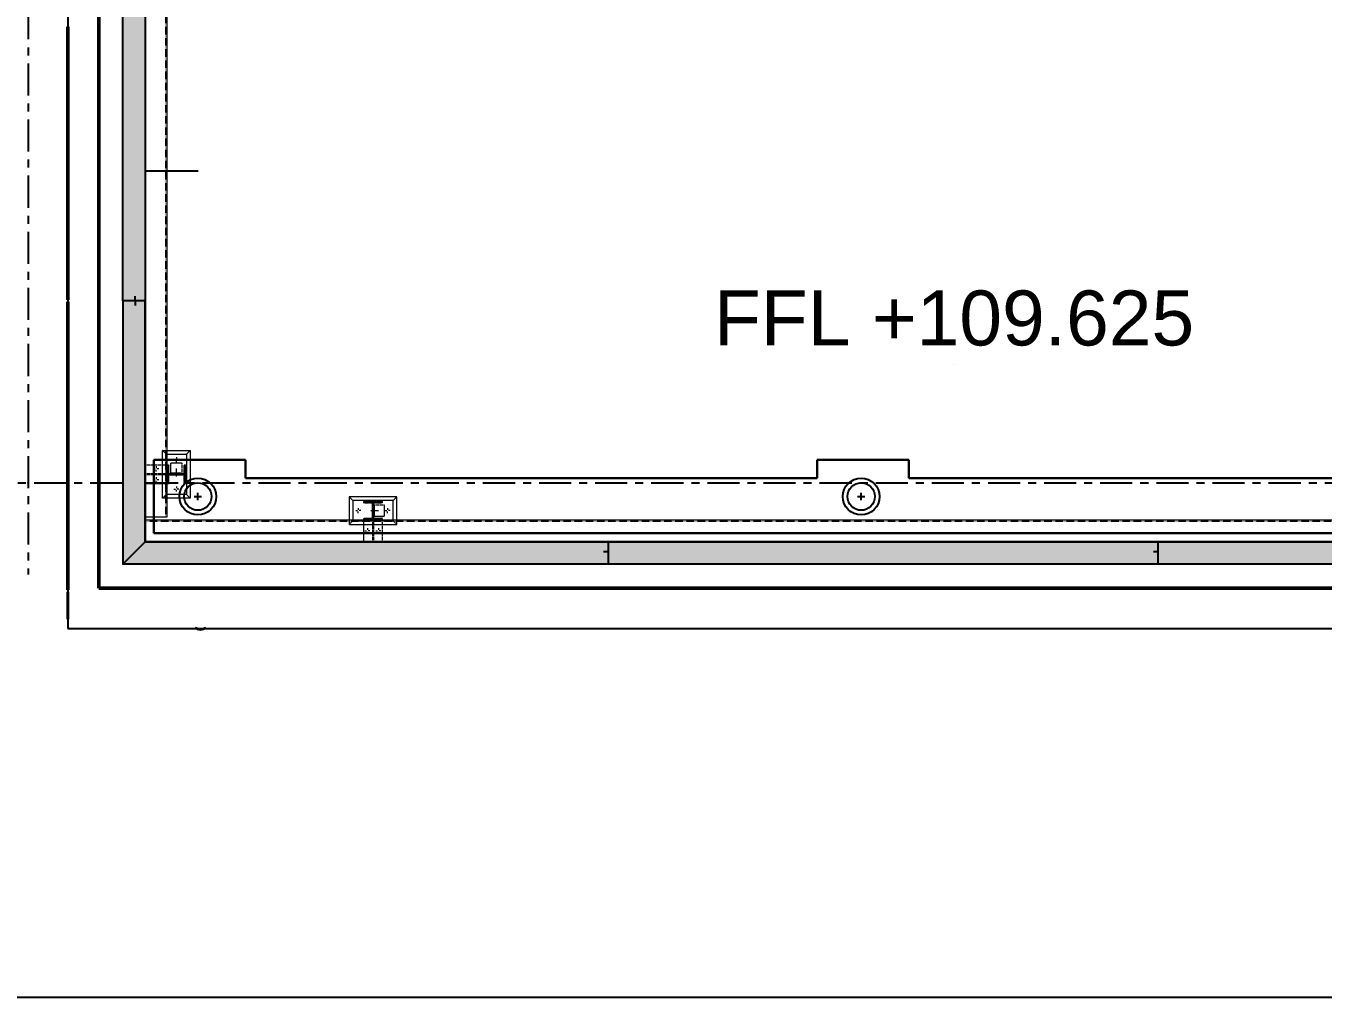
# Model space of a CAD drawing. Header units: millimetres. Extents: x -1379 to 1385823, y -4884429 to 548763.
# Drawn here: x 452591 to 459670, y -2347541 to -2342241 of the extents above; entities that cross this region are included whole.
import ezdxf
from ezdxf.enums import TextEntityAlignment as Align

# ---------------------------------------------------------------- set-up
doc = ezdxf.new("R2010")
doc.units = ezdxf.units.MM
doc.set_wipeout_variables(frame=1)
for name, pattern in [('CENTER', [50.8, 31.75, -6.35, 6.35, -6.35]), ('HIDDEN', [0.375, 0.25, -0.125]), ('TA_GL_000.70000', [1.925, 0.7, -0.175, 0.175, -0.175, 0.7]), ('XKITLINE00', [0]), ('XKITLINE02', [4, 2, -2])]:
    doc.linetypes.add(name, pattern=pattern)
for name, color, linetype in [('000 - 0_SYM_DWG_GRIDLINE_MAIN_COLOR_251', 7, 'Continuous'), ('000 - 0_SYM_DWG_SLOPE-SYM_TEXT_COLOR_3', 7, 'Continuous'), ('000 - CONCRETE_WALL_HATCH_', 7, 'Continuous'), ('000 - EXISTING_BUILDING_MAIN_COLOR_251', 7, 'Continuous'), ('000 - EXISTING_STEEL-STRUCTURE_CUT_COLOR_4', 7, 'Continuous'), ('000 - EXISTING_STEEL-STRUCTURE_HATCH_', 7, 'Continuous'), ('000 - EXISTING_STEEL-STRUCTURE_HIDDEN_', 7, 'HIDDEN'), ('000 - EXISTING_STEEL-STRUCTURE_MAIN_COLOR_1', 7, 'Continuous'), ('000 - EXISTING_STEEL-STRUCTURE_MAIN_COLOR_2', 7, 'Continuous'), ('000 - EXISTING_STEEL-STRUCTURE_MAIN_COLOR_3', 7, 'Continuous'), ('000 - EXISTING_STEEL-STRUCTURE_WIPEOUT_', 7, 'Continuous'), ('000 - GRID', 7, 'CENTER'), ('010 - ASPG_FLASHING_MAIN_COLOR_2', 7, 'Continuous'), ('010 - ASPG_FLASHING_MAIN_COLOR_4', 7, 'Continuous'), ('010 - ASPG_FLASHING_WIPEOUT_', 7, 'Continuous'), ('010 - ASPG_FLASING_WIPEOUT_', 7, 'Continuous')]:
    doc.layers.add(name, color=color, linetype=linetype)
doc.layers.add('000 - EXISTING_STEEL-STRUCTURE_DEF_SUB', color=7, linetype='Continuous', plot=False)
for name, color, linetype, lineweight in [('A-DETL-THIN', 7, 'Continuous', 25), ('A-FLOR-E', 7, 'Continuous', 35), ('A-GLAZ-CURT', 7, 'Continuous', 35), ('G-ANNO-SPOR', 7, 'Continuous', 9), ('WALL-E', 7, 'Continuous', 50)]:
    doc.layers.add(name, color=color, linetype=linetype, lineweight=lineweight)
doc.styles.add('ARIAL', font='arial.ttf')
doc.styles.add('Arial_2', font='arial.ttf', dxfattribs={"height": 3})
doc.styles.add('TA', font='', dxfattribs={"height": 4.5})
doc.styles.get('TA').set_extended_font_data('Cordia New')
pattern_1 = [(0, (0, 0), (3.96875, 7.9375), [0, -7.9375])]
pattern_2 = [(0, (0, 0), (19.84375, 39.6875), [0, -39.6875])]

# ---------------------------------------------------------------- blocks, each defined once
blk = doc.blocks.new('*U3054')
at = {"layer": '000 - EXISTING_STEEL-STRUCTURE_HIDDEN_', "color": 7, "linetype": 'XKITLINE00', "lineweight": 0}
for p, q in [((-1750, 50), (-1740.7, 50)), ((-1750, 50), (-1740.7, 50)), ((-1736, 64), (-1736, 54.7)), ((-1736, 64), (-1736, 54.7)), ((-1736, 36), (-1736, 45.3)), ((-1736, 36), (-1736, 45.3)), ((-1722, 50), (-1731.3, 50)), ((-1722, 50), (-1731.3, 50)), ((-1590, 50), (-1580.7, 50)), ((-1590, 50), (-1580.7, 50)), ((-1576, 64), (-1576, 54.7)), ((-1576, 64), (-1576, 54.7)), ((-1576, 36), (-1576, 45.3)), ((-1576, 36), (-1576, 45.3)), ((-1562, 50), (-1571.3, 50)), ((-1562, 50), (-1571.3, 50)), ((1562, 50), (1571.3, 50)), ((1562, 50), (1571.3, 50)), ((1576, 64), (1576, 54.7)), ((1576, 64), (1576, 54.7)), ((1576, 36), (1576, 45.3)), ((1576, 36), (1576, 45.3)), ((1590, 50), (1580.7, 50)), ((1590, 50), (1580.7, 50)), ((1722, 50), (1731.3, 50)), ((1722, 50), (1731.3, 50)), ((1736, 64), (1736, 54.7)), ((1736, 64), (1736, 54.7)), ((1736, 36), (1736, 45.3)), ((1736, 36), (1736, 45.3)), ((1750, 50), (1740.7, 50)), ((1750, 50), (1740.7, 50))]:
    blk.add_line(p, q, dxfattribs=at)
at = {"layer": '000 - EXISTING_STEEL-STRUCTURE_HIDDEN_', "color": 7, "linetype": 'XKITLINE02', "lineweight": 0}
for p, q in [((-1666.9, 50), (-1624, 50)), ((-1653, 57), (-1659, 57)), ((-1659, 57), (-1653, 57)), ((-1653, 43), (-1659, 43)), ((-1659, 43), (-1653, 43)), ((-1653, 69.5), (-1648, 69.5)), ((1666.9, 50), (1624, 50)), ((1653, 69.5), (1648, 69.5)), ((1653, 57), (1659, 57)), ((1659, 57), (1653, 57)), ((1653, 43), (1659, 43)), ((1659, 43), (1653, 43))]:
    blk.add_line(p, q, dxfattribs=at)
at = {"layer": '000 - EXISTING_STEEL-STRUCTURE_MAIN_COLOR_2', "color": 7, "lineweight": 0}
for p, q in [((-1786, 125), (-1766, 105)), ((-1526, 125), (-1546, 105)), ((1526, 125), (1546, 105)), ((1786, 125), (1766, 105))]:
    blk.add_line(p, q, dxfattribs=at)
at = {"color": 7}
blk.add_wipeout([(-1888.5, 0), (-1888.5, -125), (1888.5, -125), (1888.5, 0)], dxfattribs=at).dxf.layer = '000 - EXISTING_STEEL-STRUCTURE_WIPEOUT_'
at = {"layer": '000 - CONCRETE_WALL_HATCH_'}
h = blk.add_hatch(dxfattribs=at)
h.set_pattern_fill('ANSI32', scale=0.1)
h.set_pattern_definition([(45, (0, -0.0012), (-0.6735192, 0.6735192), []), (45, (0.449, -0.0012), (-0.6735192, 0.6735192), [])])
h.paths.add_polyline_path([(1706, 0), (1706, 8), (1659, 8), (1659, 92), (1706, 92), (1706, 100), (1606, 100), (1606, 92), (1653, 92), (1653, 8), (1606, 8), (1606, 0)])
at = {"layer": '000 - EXISTING_STEEL-STRUCTURE_CUT_COLOR_4', "color": 7, "lineweight": 0}
for points in [[(-1706, 0), (-1706, 8), (-1659, 8), (-1659, 92), (-1706, 92), (-1706, 100), (-1606, 100), (-1606, 92), (-1653, 92), (-1653, 8), (-1606, 8), (-1606, 0)], [(1706, 0), (1706, 8), (1659, 8), (1659, 92), (1706, 92), (1706, 100), (1606, 100), (1606, 92), (1653, 92), (1653, 8), (1606, 8), (1606, 0)]]:
    blk.add_lwpolyline(points, close=True, dxfattribs=at)
at = {"layer": '000 - EXISTING_STEEL-STRUCTURE_DEF_SUB', "color": 7}
blk.add_line((0, -168.2), (0, 168.2), dxfattribs=at)
at = {"layer": '000 - EXISTING_STEEL-STRUCTURE_HATCH_', "color": 7, "linetype": 'XKITLINE02', "lineweight": 0}
for p, q in [((1653, 0), (1653, -120)), ((1659, 0), (1659, -120)), ((-1659, 0), (-1659, -120)), ((-1653, 0), (-1653, -120))]:
    blk.add_line(p, q, dxfattribs=at)
for points in [[(1606, 0), (1606, -120), (1706, -120), (1706, 0)], [(-1606, 0), (-1606, -120), (-1706, -120), (-1706, 0)]]:
    blk.add_lwpolyline(points, dxfattribs=at)
at = {"layer": '000 - EXISTING_STEEL-STRUCTURE_HIDDEN_', "color": 7, "linetype": 'XKITLINE02', "lineweight": 0}
for p, q in [((1653, 80), (1653, 20)), ((1659, 80), (1659, 20)), ((-1653, 30.5), (-1648, 30.5)), ((1706, 0), (1606, 0)), ((1653, 30.5), (1648, 30.5)), ((1659, -30), (1653, -30))]:
    blk.add_line(p, q, dxfattribs=at)
at = {"layer": '000 - EXISTING_STEEL-STRUCTURE_HIDDEN_', "color": 7, "linetype": 'HIDDEN', "lineweight": 0, "ltscale": 5}
for p, q in [((1888.5, -8), (-1888.5, -8)), ((1888.5, -117), (-1888.5, -117))]:
    blk.add_line(p, q, dxfattribs=at)
at = {"layer": '000 - EXISTING_STEEL-STRUCTURE_HIDDEN_', "color": 7, "linetype": 'HIDDEN', "lineweight": 0, "ltscale": 2}
for p, q in [((-1766, -5), (-1786, -25)), ((-1546, -5), (-1526, -25)), ((1546, -5), (1526, -25)), ((1766, -5), (1786, -25))]:
    blk.add_line(p, q, dxfattribs=at)
at = {"layer": '000 - EXISTING_STEEL-STRUCTURE_HIDDEN_', "color": 7, "linetype": 'XKITLINE00', "lineweight": 0}
for p, q in [((-1700, -60), (-1690.7, -60)), ((-1686, -46), (-1686, -55.3)), ((-1686, -74), (-1686, -64.7)), ((-1672, -60), (-1681.3, -60)), ((-1659, -30), (-1653, -30)), ((-1640, -60), (-1630.7, -60)), ((-1626, -46), (-1626, -55.3)), ((-1626, -74), (-1626, -64.7)), ((-1612, -60), (-1621.3, -60)), ((1612, -60), (1621.3, -60)), ((1626, -46), (1626, -55.3)), ((1626, -74), (1626, -64.7)), ((1640, -60), (1630.7, -60)), ((1672, -60), (1681.3, -60)), ((1686, -46), (1686, -55.3)), ((1686, -74), (1686, -64.7)), ((1700, -60), (1690.7, -60))]:
    blk.add_line(p, q, dxfattribs=at)
at = {"layer": '000 - EXISTING_STEEL-STRUCTURE_HIDDEN_', "color": 7, "linetype": 'HIDDEN', "lineweight": 0, "ltscale": 2}
for points in [[(1786, 0), (1786, -25), (1526, -25), (1526, 0)], [(1766, 0), (1766, -5), (1546, -5), (1546, 0)], [(-1786, 0), (-1786, -25), (-1526, -25), (-1526, 0)], [(-1766, 0), (-1766, -5), (-1546, -5), (-1546, 0)]]:
    blk.add_lwpolyline(points, dxfattribs=at)
at = {"layer": '000 - EXISTING_STEEL-STRUCTURE_MAIN_COLOR_1', "color": 7, "linetype": 'XKITLINE02', "lineweight": 0}
for p, q in [((-1648, 20), (-1648, 80)), ((1648, 20), (1648, 80))]:
    blk.add_line(p, q, dxfattribs=at)
for points in [[(-1653, 20), (-1593, 20), (-1593, 80), (-1653, 80)], [(1653, 20), (1593, 20), (1593, 80), (1653, 80)]]:
    blk.add_lwpolyline(points, dxfattribs=at)
at = {"layer": '000 - EXISTING_STEEL-STRUCTURE_MAIN_COLOR_2', "color": 7, "lineweight": 0}
for points in [[(-1526, 0), (-1526, 125), (-1786, 125), (-1786, 0)], [(-1546, 0), (-1546, 105), (-1766, 105), (-1766, 0)], [(1526, 0), (1526, 125), (1786, 125), (1786, 0)], [(1546, 0), (1546, 105), (1766, 105), (1766, 0)]]:
    blk.add_lwpolyline(points, dxfattribs=at)
at = {"layer": '000 - EXISTING_STEEL-STRUCTURE_MAIN_COLOR_3', "color": 7, "lineweight": 0}
blk.add_lwpolyline([(-1888.5, 0), (-1888.5, -125), (1888.5, -125), (1888.5, 0), (-1888.5, 0)], close=True, dxfattribs=at)
blk = doc.blocks.new('*U2476')
at = {"layer": '000 - EXISTING_STEEL-STRUCTURE_HIDDEN_', "color": 7, "linetype": 'XKITLINE00', "lineweight": 0}
for p, q in [((7102.8, 50), (7112.1, 50)), ((7102.8, 50), (7112.1, 50)), ((7116.8, 64), (7116.8, 54.7)), ((7116.8, 64), (7116.8, 54.7)), ((7116.8, 36), (7116.8, 45.3)), ((7116.8, 36), (7116.8, 45.3)), ((7130.8, 50), (7121.5, 50)), ((7130.8, 50), (7121.5, 50)), ((7262.8, 50), (7272.1, 50)), ((7262.8, 50), (7272.1, 50)), ((7276.8, 64), (7276.8, 54.7)), ((7276.8, 64), (7276.8, 54.7)), ((7276.8, 36), (7276.8, 45.3)), ((7276.8, 36), (7276.8, 45.3)), ((7290.8, 50), (7281.5, 50)), ((7290.8, 50), (7281.5, 50))]:
    blk.add_line(p, q, dxfattribs=at)
at = {"layer": '000 - EXISTING_STEEL-STRUCTURE_HIDDEN_', "color": 7, "linetype": 'XKITLINE02', "lineweight": 0}
for p, q in [((7207.7, 50), (7164.8, 50)), ((7193.8, 69.5), (7188.8, 69.5)), ((7193.8, 57), (7199.8, 57)), ((7199.8, 57), (7193.8, 57)), ((7193.8, 43), (7199.8, 43)), ((7199.8, 43), (7193.8, 43))]:
    blk.add_line(p, q, dxfattribs=at)
at = {"layer": '000 - EXISTING_STEEL-STRUCTURE_MAIN_COLOR_2', "color": 7, "lineweight": 0}
for p, q in [((7066.8, 125), (7086.8, 105)), ((7326.8, 125), (7306.8, 105))]:
    blk.add_line(p, q, dxfattribs=at)
at = {"color": 7}
blk.add_wipeout([(-232.5, 0), (-232.5, -125), (8444.5, -125), (8444.5, 0)], dxfattribs=at).dxf.layer = '000 - EXISTING_STEEL-STRUCTURE_WIPEOUT_'
at = {"layer": '000 - CONCRETE_WALL_HATCH_'}
h = blk.add_hatch(dxfattribs=at)
h.set_pattern_fill('ANSI32', scale=0.1)
h.set_pattern_definition([(45, (6429.2709, -0.0012), (-0.6735192, 0.6735192), []), (45, (6429.7199, -0.0012), (-0.6735192, 0.6735192), [])])
h.paths.add_polyline_path([(7246.8, 0), (7246.8, 8), (7199.8, 8), (7199.8, 92), (7246.8, 92), (7246.8, 100), (7146.8, 100), (7146.8, 92), (7193.8, 92), (7193.8, 8), (7146.8, 8), (7146.8, 0)])
at = {"layer": '000 - EXISTING_STEEL-STRUCTURE_CUT_COLOR_4', "color": 7, "lineweight": 0}
blk.add_lwpolyline([(7246.8, 0), (7246.8, 8), (7199.8, 8), (7199.8, 92), (7246.8, 92), (7246.8, 100), (7146.8, 100), (7146.8, 92), (7193.8, 92), (7193.8, 8), (7146.8, 8), (7146.8, 0)], close=True, dxfattribs=at)
at = {"layer": '000 - EXISTING_STEEL-STRUCTURE_HATCH_', "color": 7, "linetype": 'XKITLINE02', "lineweight": 0}
for p, q in [((7193.8, 0), (7193.8, -120)), ((7199.8, 0), (7199.8, -120))]:
    blk.add_line(p, q, dxfattribs=at)
blk.add_lwpolyline([(7146.8, 0), (7146.8, -120), (7246.8, -120), (7246.8, 0)], dxfattribs=at)
at = {"layer": '000 - EXISTING_STEEL-STRUCTURE_HIDDEN_', "color": 7, "linetype": 'XKITLINE02', "lineweight": 0}
for p, q in [((7193.8, 80), (7193.8, 20)), ((7199.8, 80), (7199.8, 20)), ((7193.8, 30.5), (7188.8, 30.5)), ((7246.8, 0), (7146.8, 0)), ((7199.8, -30), (7193.8, -30))]:
    blk.add_line(p, q, dxfattribs=at)
at = {"layer": '000 - EXISTING_STEEL-STRUCTURE_HIDDEN_', "color": 7, "linetype": 'HIDDEN', "lineweight": 0, "ltscale": 5}
for p, q in [((8444.5, -8), (-232.5, -8)), ((8444.5, -117), (-232.5, -117))]:
    blk.add_line(p, q, dxfattribs=at)
at = {"layer": '000 - EXISTING_STEEL-STRUCTURE_HIDDEN_', "color": 7, "linetype": 'HIDDEN', "lineweight": 0, "ltscale": 2}
for p, q in [((7086.8, -5), (7066.8, -25)), ((7306.8, -5), (7326.8, -25))]:
    blk.add_line(p, q, dxfattribs=at)
at = {"layer": '000 - EXISTING_STEEL-STRUCTURE_HIDDEN_', "color": 7, "linetype": 'XKITLINE00', "lineweight": 0}
for p, q in [((7152.8, -60), (7162.1, -60)), ((7166.8, -46), (7166.8, -55.3)), ((7166.8, -74), (7166.8, -64.7)), ((7180.8, -60), (7171.5, -60)), ((7212.8, -60), (7222.1, -60)), ((7226.8, -46), (7226.8, -55.3)), ((7226.8, -74), (7226.8, -64.7)), ((7240.8, -60), (7231.5, -60))]:
    blk.add_line(p, q, dxfattribs=at)
at = {"layer": '000 - EXISTING_STEEL-STRUCTURE_HIDDEN_', "color": 7, "linetype": 'HIDDEN', "lineweight": 0, "ltscale": 2}
for points in [[(7326.8, 0), (7326.8, -25), (7066.8, -25), (7066.8, 0)], [(7306.8, 0), (7306.8, -5), (7086.8, -5), (7086.8, 0)]]:
    blk.add_lwpolyline(points, dxfattribs=at)
at = {"layer": '000 - EXISTING_STEEL-STRUCTURE_MAIN_COLOR_1', "color": 7, "linetype": 'XKITLINE02', "lineweight": 0}
blk.add_line((7188.8, 20), (7188.8, 80), dxfattribs=at)
blk.add_lwpolyline([(7193.8, 20), (7133.8, 20), (7133.8, 80), (7193.8, 80)], dxfattribs=at)
at = {"layer": '000 - EXISTING_STEEL-STRUCTURE_MAIN_COLOR_2', "color": 7, "lineweight": 0}
for points in [[(7066.8, 0), (7066.8, 125), (7326.8, 125), (7326.8, 0)], [(7086.8, 0), (7086.8, 105), (7306.8, 105), (7306.8, 0)]]:
    blk.add_lwpolyline(points, dxfattribs=at)
at = {"layer": '000 - EXISTING_STEEL-STRUCTURE_MAIN_COLOR_3', "color": 7, "lineweight": 0}
blk.add_lwpolyline([(-232.5, 0), (-232.5, -125), (8444.5, -125), (8444.5, 0), (-232.5, 0)], close=True, dxfattribs=at)
blk = doc.blocks.new('C-1-IV01_REV00_20260605-140059_LOPF_ASPG')
at = {"color": 7, "xscale": -1}
blk.add_blockref('*U2476', (9077.5, -15772), dxfattribs=at)
at = {"color": 7, "rotation": 270}
blk.add_blockref('*U3054', (758, -13868), dxfattribs=at)
blk = doc.blocks.new('*U1926')
at = {"layer": '000 - 0_SYM_DWG_GRIDLINE_MAIN_COLOR_251', "color": 7, "linetype": 'ByBlock', "ltscale": 5}
blk.add_line((10, 0), (-321.4, 0), dxfattribs=at)
at = {"layer": '000 - 0_SYM_DWG_GRIDLINE_MAIN_COLOR_251', "color": 7}
blk.add_point((-311.4, 0), dxfattribs=at)
at = {"color": 7, "style": 'TA', "flags": 1}
blk.add_attdef('LOCATION', (6, -6), '', height=4.5, rotation=270, dxfattribs=at)
at = {"layer": '000 - 0_SYM_DWG_SLOPE-SYM_TEXT_COLOR_3', "color": 7, "style": 'ARIAL'}
blk.add_attdef('GRID-HEAD', text='', height=4, rotation=270, dxfattribs=at).set_placement((27.4, 0), align=Align.MIDDLE_CENTER)
blk = doc.blocks.new('*U1924')
at = {"layer": '000 - 0_SYM_DWG_GRIDLINE_MAIN_COLOR_251', "color": 7, "linetype": 'ByBlock', "ltscale": 5}
blk.add_line((30, 0), (-408.5, 0), dxfattribs=at)
at = {"layer": '000 - 0_SYM_DWG_GRIDLINE_MAIN_COLOR_251', "color": 7}
blk.add_point((0, 0), dxfattribs=at)
at = {"color": 7, "style": 'TA', "flags": 1}
blk.add_attdef('LOCATION', (6, -6), '', height=4.5, rotation=270, dxfattribs=at)
at = {"layer": '000 - 0_SYM_DWG_SLOPE-SYM_TEXT_COLOR_3', "color": 7, "style": 'ARIAL'}
blk.add_attdef('GRID-HEAD', text='', height=4, rotation=180, dxfattribs=at).set_placement((50, 0), align=Align.MIDDLE_CENTER)
blk = doc.blocks.new('C-1-IV01_REV00_20260614-171844_LOPF_DIMS')
at = {"layer": '000 - GRID', "color": 7, "linetype": 'TA_GL_000.70000'}
for name, p, xscale, yscale, zscale, rotation in [('*U1926', (0, 0), 50.00000000000007, 50.00000000000007, 50.00000000000007, 90), ('*U1924', (0, -15570), 50.00000000000004, 50.00000000000004, 50.00000000000004, 180)]:
    blk.add_blockref(name, p, dxfattribs=dict(at, xscale=xscale, yscale=yscale, zscale=zscale, rotation=rotation))
blk = doc.blocks.new('DPA_Curved type B 1 - Curved Type B-5848724-IV01 - ROOF LEVEL PLAN')
at = {"layer": 'A-GLAZ-CURT', "color": 7}
for p, q in [((-725, 0), (-725, -150)), ((-725, -150), (-725, 0))]:
    blk.add_line(p, q, dxfattribs=at)
for centre, start, end in [((-350, -1400), 73.64924, 75.01939), ((-350, -1400), 73.64924, 75.01939), ((350, -1400), 104.98061, 106.35076), ((350, -1400), 104.98061, 106.35076)]:
    blk.add_arc(centre, 1243.3, start, end, dxfattribs=at)
blk = doc.blocks.new('C-1-IV01-AR-2530-01-B_20260616-231124sadsada')
at = {"layer": '000 - EXISTING_BUILDING_MAIN_COLOR_251', "color": 7}
for p, q in [((1185, -15445), (685, -15445)), ((685, -15445), (685, -15845)), ((685, -15845), (685, -15445)), ((685, -15445), (1185, -15445)), ((1185, -15545), (1185, -15445)), ((1185, -15445), (1185, -15545)), ((4805, -15445), (4305, -15445)), ((4305, -15445), (4305, -15545)), ((4305, -15545), (4305, -15445)), ((4305, -15445), (4805, -15445)), ((4805, -15545), (4805, -15445)), ((4805, -15445), (4805, -15545)), ((4305, -15545), (1185, -15545)), ((1185, -15545), (4305, -15545)), ((9360, -15545), (4805, -15545)), ((4805, -15545), (9360, -15545)), ((925.2, -15665), (925.2, -15625)), ((4545.2, -15665), (4545.2, -15625)), ((905.2, -15645), (945.2, -15645)), ((4525.2, -15645), (4565.2, -15645)), ((685, -15845), (9360, -15845)), ((9360, -15845), (685, -15845))]:
    blk.add_line(p, q, dxfattribs=at)
for centre, radius in [((925.2, -15645), 100), ((925.2, -15645), 75), ((4545.2, -15645), 100), ((4545.2, -15645), 75)]:
    blk.add_circle(centre, radius, dxfattribs=at)
at = {"layer": 'A-DETL-THIN', "color": 7}
for p, q in [((215, -12040), (215, -16365)), ((385, -16145), (385, -12040)), ((16445, -16145), (385, -16145)), ((215, -16365), (16665, -16365))]:
    blk.add_line(p, q, dxfattribs=at)
at = {"layer": 'A-FLOR-E', "color": 7}
for p, q in [((635, -15895), (635, -12040)), ((635, -12040), (635, -15895)), ((9410, -15895), (635, -15895)), ((635, -15895), (9410, -15895)), ((16445, -16145), (385, -16145)), ((385, -16145), (16445, -16145))]:
    blk.add_line(p, q, dxfattribs=at)
at = {"layer": 'G-ANNO-SPOR', "color": 7}
blk.add_line((5047.1, -14924.2), (5047.1, -14924.2), dxfattribs=at)
blk.add_line((5047.1, -14924.2), (5047.1, -14924.2), dxfattribs=at)
at = {"layer": 'WALL-E', "color": 7}
for p, q in [((385, -10310), (385, -16145)), ((385, -16145), (385, -10310)), ((635, -12040), (635, -15895)), ((635, -15895), (635, -12040)), ((215, -13082), (215, -14572)), ((215, -14572), (215, -13082)), ((215, -14572), (215, -13082)), ((215, -13082), (215, -14572)), ((215, -14582), (215, -16155)), ((215, -16155), (215, -14582)), ((215, -14582), (215, -16155)), ((215, -16155), (215, -14582)), ((635, -15895), (9410, -15895)), ((9410, -15895), (635, -15895)), ((635, -16145), (385, -16145)), ((385, -16145), (635, -16145)), ((635, -16145), (16195, -16145)), ((16195, -16145), (635, -16145))]:
    blk.add_line(p, q, dxfattribs=at)
at = {"layer": 'A-GLAZ-CURT', "color": 7}
blk.add_blockref('DPA_Curved type B 1 - Curved Type B-5848724-IV01 - ROOF LEVEL PLAN', (940, -16165), dxfattribs=at)
at = {"layer": 'G-ANNO-SPOR', "color": 7, "insert": (3741.8, -14520.6), "char_height": 300, "width": 3132.777, "attachment_point": 1, "line_spacing_factor": 0.941778, "style": 'Arial_2'}
blk.add_mtext('FFL +109.625', dxfattribs=at)
blk = doc.blocks.new('*U2573')
at = {"color": 7}
blk.add_wipeout([(0, -52), (2737, -52), (2737, -48), (0, -48)], dxfattribs=at).dxf.layer = '010 - ASPG_FLASHING_WIPEOUT_'
at = {"layer": '000 - CONCRETE_WALL_HATCH_'}
h = blk.add_hatch(dxfattribs=at)
h.set_pattern_fill('DOTS', scale=0.5)
h.set_pattern_definition(pattern_2)
h.paths.add_polyline_path([(0, -52), (2737, -52), (2737, -48), (0, -48)])
at = {"layer": '010 - ASPG_FLASHING_MAIN_COLOR_2', "color": 7}
blk.add_lwpolyline([(0, -52), (2737, -52), (2737, -48), (0, -48)], close=True, dxfattribs=at)
at = {"color": 7}
blk.add_wipeout([(0, 69.3), (2737, 69.3), (2737, -52), (0, -52)], dxfattribs=at).dxf.layer = '010 - ASPG_FLASING_WIPEOUT_'
at = {"layer": '000 - CONCRETE_WALL_HATCH_'}
h = blk.add_hatch(dxfattribs=at)
h.set_pattern_fill('DOTS', scale=0.1)
h.set_pattern_definition(pattern_1)
h.paths.add_polyline_path([(0, 69.3), (2737, 69.3), (2737, -52), (0, -52)])
at = {"layer": '010 - ASPG_FLASHING_MAIN_COLOR_4', "color": 7}
blk.add_lwpolyline([(0, 69.3), (2737, 69.3), (2737, -52), (0, -52)], close=True, dxfattribs=at)
at = {"layer": 'Defpoints', "color": 7}
blk.add_line((0, 2), (25, 2), dxfattribs=at)
blk.add_line((0, 2), (25, 2), dxfattribs=at)
blk = doc.blocks.new('*U2572')
at = {"color": 7}
blk.add_wipeout([(0, -52), (1316, -52), (1320, -48), (0, -48)], dxfattribs=at).dxf.layer = '010 - ASPG_FLASHING_WIPEOUT_'
at = {"layer": '000 - CONCRETE_WALL_HATCH_'}
h = blk.add_hatch(dxfattribs=at)
h.set_pattern_fill('DOTS', scale=0.5)
h.set_pattern_definition(pattern_2)
h.paths.add_polyline_path([(0, -52), (1316, -52), (1320, -48), (0, -48)])
at = {"layer": '010 - ASPG_FLASHING_MAIN_COLOR_2', "color": 7}
blk.add_lwpolyline([(0, -52), (1316, -52), (1320, -48), (0, -48)], close=True, dxfattribs=at)
at = {"color": 7}
blk.add_wipeout([(0, 69.3), (1437.3, 69.3), (1316, -52), (0, -52)], dxfattribs=at).dxf.layer = '010 - ASPG_FLASING_WIPEOUT_'
at = {"layer": '000 - CONCRETE_WALL_HATCH_'}
h = blk.add_hatch(dxfattribs=at)
h.set_pattern_fill('DOTS', scale=0.1)
h.set_pattern_definition(pattern_1)
h.paths.add_polyline_path([(0, 69.3), (1437.3, 69.3), (1316, -52), (0, -52)])
at = {"layer": '010 - ASPG_FLASHING_MAIN_COLOR_4', "color": 7}
blk.add_lwpolyline([(0, 69.3), (1437.3, 69.3), (1316, -52), (0, -52)], close=True, dxfattribs=at)
at = {"layer": 'Defpoints', "color": 7}
blk.add_line((0, 2), (25, 2), dxfattribs=at)
blk.add_line((0, 2), (25, 2), dxfattribs=at)
blk = doc.blocks.new('*U2569')
at = {"color": 7}
blk.add_wipeout([(0, -52), (3000, -52), (3000, -48), (0, -48)], dxfattribs=at).dxf.layer = '010 - ASPG_FLASHING_WIPEOUT_'
at = {"layer": '000 - CONCRETE_WALL_HATCH_'}
h = blk.add_hatch(dxfattribs=at)
h.set_pattern_fill('DOTS', scale=0.5)
h.set_pattern_definition(pattern_2)
h.paths.add_polyline_path([(0, -52), (3000, -52), (3000, -48), (0, -48)])
at = {"layer": '010 - ASPG_FLASHING_MAIN_COLOR_2', "color": 7}
blk.add_lwpolyline([(0, -52), (3000, -52), (3000, -48), (0, -48)], close=True, dxfattribs=at)
at = {"color": 7}
blk.add_wipeout([(0, 69.3), (3000, 69.3), (3000, -52), (0, -52)], dxfattribs=at).dxf.layer = '010 - ASPG_FLASING_WIPEOUT_'
at = {"layer": '000 - CONCRETE_WALL_HATCH_'}
h = blk.add_hatch(dxfattribs=at)
h.set_pattern_fill('DOTS', scale=0.1)
h.set_pattern_definition(pattern_1)
h.paths.add_polyline_path([(0, 69.3), (3000, 69.3), (3000, -52), (0, -52)])
at = {"layer": '010 - ASPG_FLASHING_MAIN_COLOR_4', "color": 7}
blk.add_lwpolyline([(0, 69.3), (3000, 69.3), (3000, -52), (0, -52)], close=True, dxfattribs=at)
at = {"layer": 'Defpoints', "color": 7}
blk.add_line((0, 2), (25, 2), dxfattribs=at)
blk.add_line((0, 2), (25, 2), dxfattribs=at)
blk = doc.blocks.new('*U2571')
at = {"color": 7}
blk.add_wipeout([(0, -52), (2528, -52), (2532, -48), (0, -48)], dxfattribs=at).dxf.layer = '010 - ASPG_FLASHING_WIPEOUT_'
at = {"layer": '000 - CONCRETE_WALL_HATCH_'}
h = blk.add_hatch(dxfattribs=at)
h.set_pattern_fill('DOTS', scale=0.5)
h.set_pattern_definition(pattern_2)
h.paths.add_polyline_path([(0, -52), (2528, -52), (2532, -48), (0, -48)])
at = {"layer": '010 - ASPG_FLASHING_MAIN_COLOR_2', "color": 7}
blk.add_lwpolyline([(0, -52), (2528, -52), (2532, -48), (0, -48)], close=True, dxfattribs=at)
at = {"color": 7}
blk.add_wipeout([(0, 69.3), (2649.3, 69.3), (2528, -52), (0, -52)], dxfattribs=at).dxf.layer = '010 - ASPG_FLASING_WIPEOUT_'
at = {"layer": '000 - CONCRETE_WALL_HATCH_'}
h = blk.add_hatch(dxfattribs=at)
h.set_pattern_fill('DOTS', scale=0.1)
h.set_pattern_definition(pattern_1)
h.paths.add_polyline_path([(0, 69.3), (2649.3, 69.3), (2528, -52), (0, -52)])
at = {"layer": '010 - ASPG_FLASHING_MAIN_COLOR_4', "color": 7}
blk.add_lwpolyline([(0, 69.3), (2649.3, 69.3), (2528, -52), (0, -52)], close=True, dxfattribs=at)
at = {"layer": 'Defpoints', "color": 7}
blk.add_line((0, 2), (25, 2), dxfattribs=at)
blk.add_line((0, 2), (25, 2), dxfattribs=at)
blk = doc.blocks.new('C-1-IV01_REV00-1_20260617-001839_ASPG_FLASHING')
at = {"color": 7}
for name, p, rotation in [('*U2573', (585, -14577), 90), ('*U2569', (9165, -15945), 180)]:
    blk.add_blockref(name, p, dxfattribs=dict(at, rotation=rotation))
at = {"color": 7, "rotation": 180}
blk.add_blockref('*U2569', (6165, -15945), dxfattribs=at)
blk.add_blockref('*U2571', (3165, -15945), dxfattribs=at)
at = {"color": 7, "xscale": -1, "rotation": 90}
blk.add_blockref('*U2572', (585, -14577), dxfattribs=at)

msp = doc.modelspace()

# ---------------------------------------------------------------- linework, layer by layer
at = {"color": 7}
msp.add_lwpolyline([(443796.4, -2347540.5), (482546.4, -2347540.5), (482546.4, -2327540.5), (443796.4, -2327540.5)], close=True, dxfattribs=at)

# ---------------------------------------------------------------- next in the draw order: block references
msp.add_blockref('C-1-IV01_REV00_20260605-140059_LOPF_ASPG', (452604.3, -2329164.2), dxfattribs=at)

# ---------------------------------------------------------------- next in the draw order: block references
for name in ['C-1-IV01_REV00_20260614-171844_LOPF_DIMS', 'C-1-IV01-AR-2530-01-B_20260616-231124sadsada']:
    msp.add_blockref(name, (452604.3, -2329164.2), dxfattribs=at)

# ---------------------------------------------------------------- next in the draw order: block references
msp.add_blockref('C-1-IV01_REV00-1_20260617-001839_ASPG_FLASHING', (452604.3, -2329164.2), dxfattribs=at)

doc.saveas('drawing.dxf')
